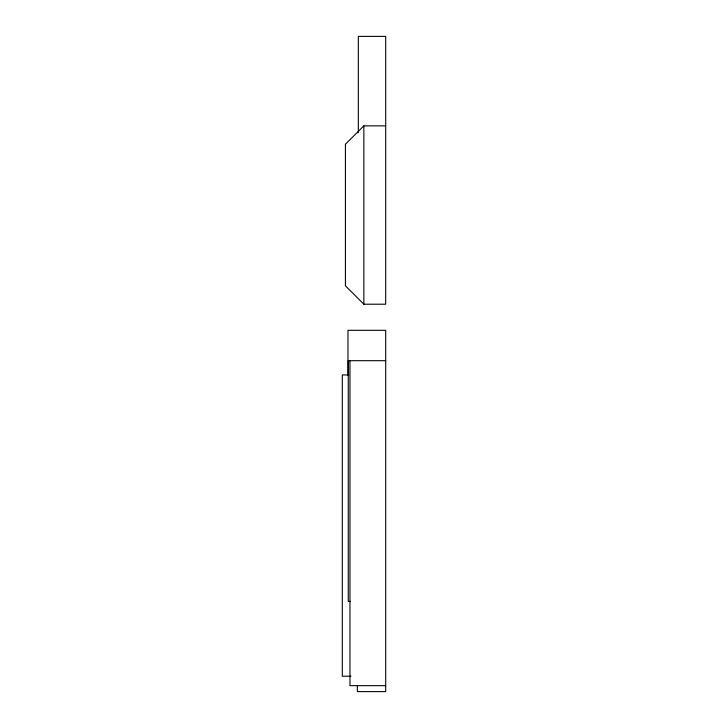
<?xml version="1.0" encoding="UTF-8"?>
<svg xmlns="http://www.w3.org/2000/svg" width="728" height="728" viewBox="0 0 728 728"><rect width="100%" height="100%" fill="white"/><g stroke="black" fill="none" stroke-linecap="round" stroke-linejoin="round"><path stroke-width="1.09" d="M385.694 125.853L363.854 125.853L345.427 144.226L345.427 285.84L363.854 304.213L385.694 304.213L385.694 36.4L358.331 36.4L358.331 132.696M385.694 360.688L348.266 360.688L348.266 601.428L350.532 601.428M348.748 374.929L342.306 374.929L342.306 676.221L350.896 676.221M385.694 685.649L349.968 685.649L349.968 360.688M363.854 125.853L363.854 304.213M357.339 685.913L357.339 691.6L385.694 691.6L385.694 330.312L347.975 330.312L347.975 375.229"/></g></svg>
